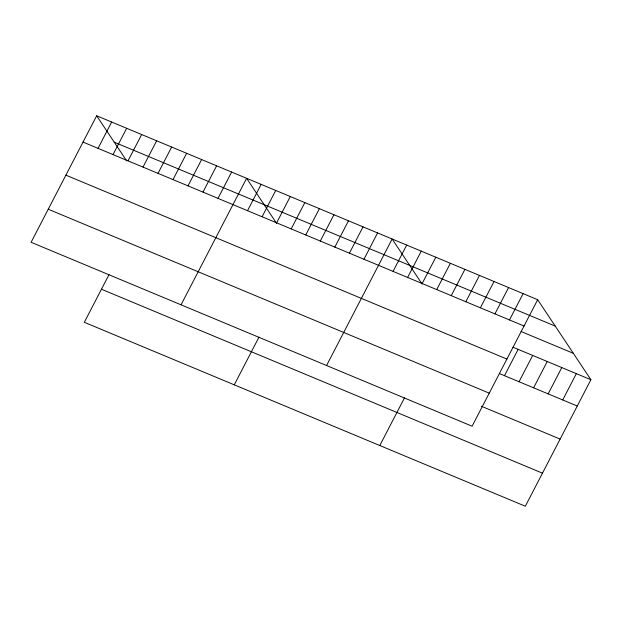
<?xml version="1.0" encoding="UTF-8"?>
<svg xmlns="http://www.w3.org/2000/svg" width="622" height="622" viewBox="0 0 622 622"><rect width="100%" height="100%" fill="white"/><g stroke="black" fill="none" stroke-linecap="round" stroke-linejoin="round"><path stroke-width="0.93" d="M96.674 115.778L31.1 242.285L472.106 426.21L537.68 299.703L96.674 115.778L126.647 160.834M98.035 148.339L111.672 122.029M113.025 154.59L126.663 128.287M128.023 160.849L141.66 134.539M143.013 167.1L156.651 140.79M158.011 173.351L171.649 147.049M109.029 274.629L84.32 322.297L525.326 506.222L590.9 379.715L537.68 299.703M173.002 179.61L186.639 153.3M188 185.861L201.637 159.551M202.99 192.112L216.627 165.802M217.988 198.371L231.625 172.061M181.041 304.819L246.615 178.312L276.588 223.368M247.533 210.687L261.17 184.384M262.087 216.759L275.725 190.449M276.642 222.832L290.28 196.521M291.197 228.896L304.827 202.593M305.744 234.968L319.381 208.658M234.261 384.831L258.97 337.163M320.299 241.041L333.936 214.73M334.854 247.105L348.491 220.802M349.408 253.177L363.046 226.867M363.956 259.25L377.593 232.939M326.573 365.518L392.148 239.003L422.12 284.067M393.065 271.386L406.702 245.076M407.62 277.451L421.257 251.148M422.175 283.523L435.812 257.213M436.722 289.595L450.359 263.285M451.277 295.66L464.914 269.357M379.793 445.523L404.502 397.862M465.831 301.732L479.469 275.422M480.386 307.804L494.023 281.494M494.941 313.869L508.571 287.566M509.488 319.941L523.125 293.631M504.496 375.672L518.134 349.362M519.051 381.745L532.689 355.434M533.606 387.809L547.243 361.506M548.153 393.882L561.79 367.571M562.708 399.954L576.345 373.643M114.238 142.181L555.244 326.107M83.037 142.088L524.043 326.014M521.119 331.534L573.336 353.312M512.994 347.224L590.9 379.715M65.901 175.155L506.907 359.073M499.357 373.534L577.263 406.018M48.236 209.225L489.242 393.143M481.366 406.244L560.127 439.085M101.456 289.23L542.462 473.155"/></g></svg>
